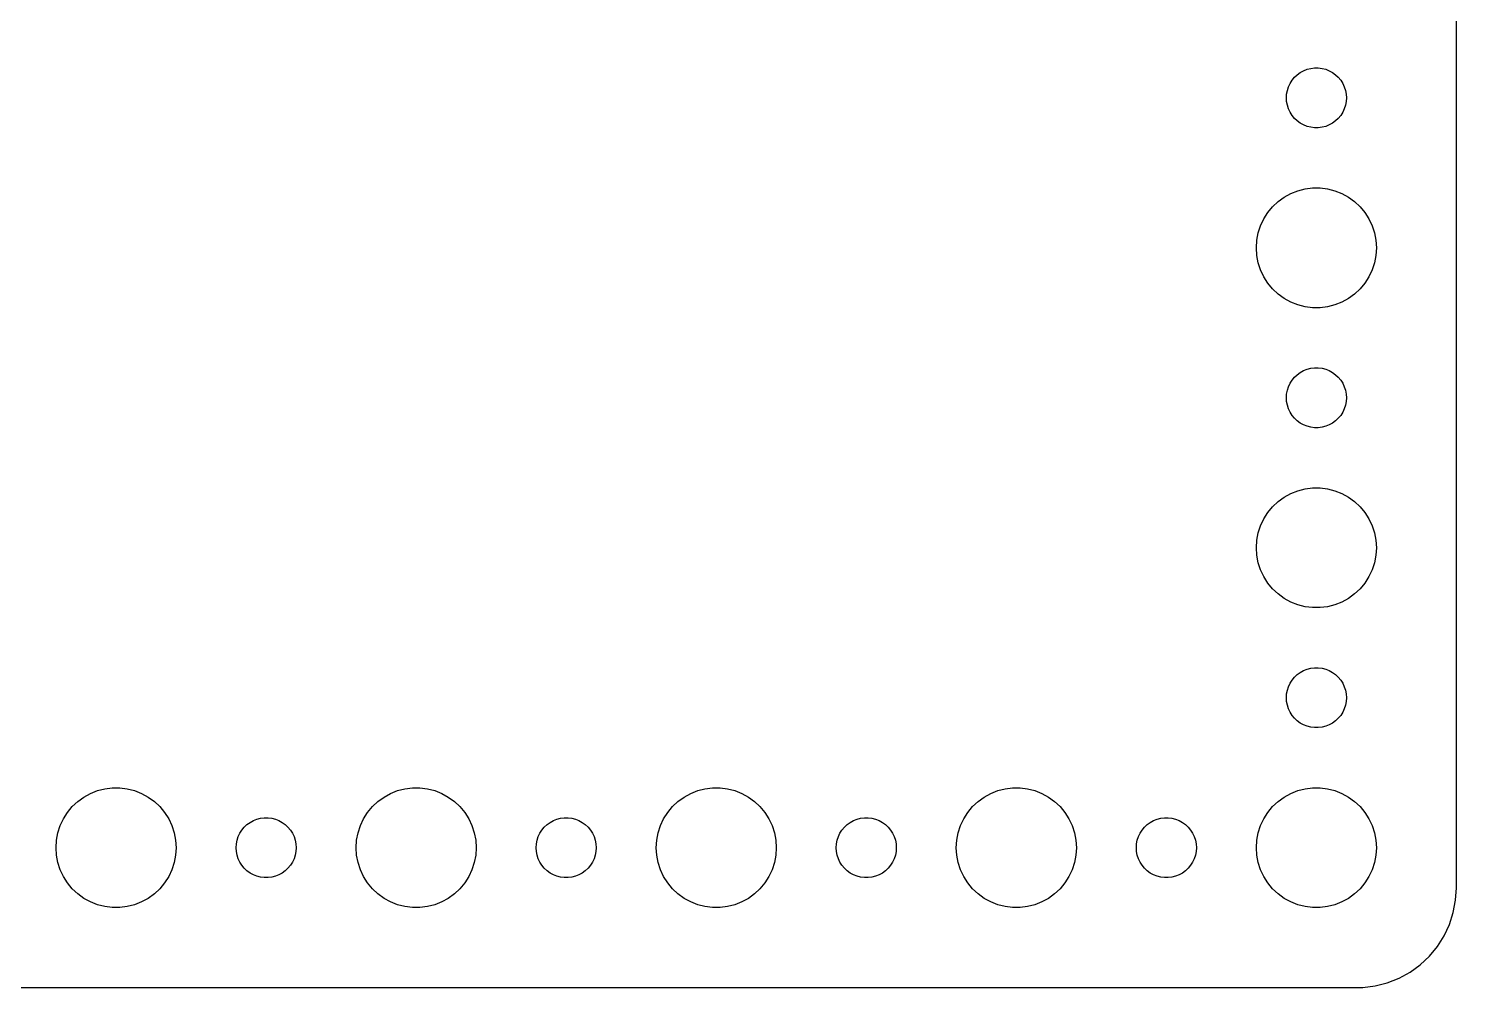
# Model space of a CAD drawing. Header units: metres. Extents: x -134 to 134, y 518 to 1078.
# Drawn here: x 63.1 to 134.5, y 632 to 680 of the extents above; entities that cross this region are included whole.
import ezdxf

# ---------------------------------------------------------------- set-up
doc = ezdxf.new("R2010")
doc.units = ezdxf.units.M

msp = doc.modelspace()

# ---------------------------------------------------------------- linework, layer by layer
for p, q in [((134.5, 637), (134.5, 731)), ((126.186, 677.223), (126.286, 677.382)), ((126.286, 677.382), (126.407, 677.527)), ((126.407, 677.527), (126.544, 677.656)), ((126.544, 677.656), (126.696, 677.766)), ((126.696, 677.766), (126.861, 677.857)), ((126.861, 677.857), (127.036, 677.927)), ((127.036, 677.927), (127.219, 677.973)), ((127.219, 677.973), (127.406, 677.997)), ((127.406, 677.997), (127.594, 677.997)), ((127.594, 677.997), (127.781, 677.973)), ((127.781, 677.973), (127.964, 677.927)), ((127.964, 677.927), (128.139, 677.857)), ((128.139, 677.857), (128.304, 677.766)), ((128.304, 677.766), (128.456, 677.656)), ((128.456, 677.656), (128.593, 677.527)), ((128.593, 677.527), (128.714, 677.382)), ((128.714, 677.382), (128.814, 677.223)), ((126, 676.5), (126.012, 676.688)), ((126.012, 676.688), (126.047, 676.873)), ((126.047, 676.873), (126.105, 677.052)), ((126.105, 677.052), (126.186, 677.223)), ((128.814, 677.223), (128.895, 677.052)), ((128.895, 677.052), (128.953, 676.873)), ((128.953, 676.873), (128.988, 676.688)), ((128.988, 676.688), (129, 676.5)), ((126.012, 676.312), (126, 676.5)), ((126.047, 676.127), (126.012, 676.312)), ((126.105, 675.948), (126.047, 676.127)), ((126.186, 675.777), (126.105, 675.948)), ((128.895, 675.948), (128.814, 675.777)), ((128.953, 676.127), (128.895, 675.948)), ((128.988, 676.312), (128.953, 676.127)), ((129, 676.5), (128.988, 676.312)), ((126.286, 675.618), (126.186, 675.777)), ((126.407, 675.473), (126.286, 675.618)), ((126.544, 675.344), (126.407, 675.473)), ((126.696, 675.234), (126.544, 675.344)), ((126.861, 675.143), (126.696, 675.234)), ((128.304, 675.234), (128.139, 675.143)), ((128.456, 675.344), (128.304, 675.234)), ((128.593, 675.473), (128.456, 675.344)), ((128.714, 675.618), (128.593, 675.473)), ((128.814, 675.777), (128.714, 675.618)), ((127.036, 675.073), (126.861, 675.143)), ((127.219, 675.027), (127.036, 675.073)), ((127.406, 675.003), (127.219, 675.027)), ((127.594, 675.003), (127.406, 675.003)), ((127.781, 675.027), (127.594, 675.003)), ((127.964, 675.073), (127.781, 675.027)), ((128.139, 675.143), (127.964, 675.073)), ((125.893, 671.533), (126.223, 671.714)), ((126.223, 671.714), (126.573, 671.853)), ((126.573, 671.853), (126.938, 671.947)), ((126.938, 671.947), (127.312, 671.994)), ((127.312, 671.994), (127.688, 671.994)), ((127.688, 671.994), (128.062, 671.947)), ((128.062, 671.947), (128.427, 671.853)), ((128.427, 671.853), (128.777, 671.714)), ((128.777, 671.714), (129.107, 671.533)), ((125.073, 670.763), (125.313, 671.054)), ((125.313, 671.054), (125.588, 671.312)), ((125.588, 671.312), (125.893, 671.533)), ((129.107, 671.533), (129.412, 671.312)), ((129.412, 671.312), (129.687, 671.054)), ((129.687, 671.054), (129.927, 670.763)), ((124.711, 670.104), (124.871, 670.445)), ((124.871, 670.445), (125.073, 670.763)), ((129.927, 670.763), (130.129, 670.445)), ((130.129, 670.445), (130.289, 670.104)), ((124.524, 669.376), (124.594, 669.746)), ((124.594, 669.746), (124.711, 670.104)), ((130.289, 670.104), (130.406, 669.746)), ((130.406, 669.746), (130.476, 669.376)), ((124.5, 669), (124.524, 669.376)), ((124.524, 668.624), (124.5, 669)), ((130.476, 669.376), (130.5, 669)), ((130.5, 669), (130.476, 668.624)), ((124.594, 668.254), (124.524, 668.624)), ((124.711, 667.896), (124.594, 668.254)), ((130.406, 668.254), (130.289, 667.896)), ((130.476, 668.624), (130.406, 668.254)), ((124.871, 667.555), (124.711, 667.896)), ((125.073, 667.237), (124.871, 667.555)), ((130.129, 667.555), (129.927, 667.237)), ((130.289, 667.896), (130.129, 667.555)), ((125.313, 666.946), (125.073, 667.237)), ((125.588, 666.688), (125.313, 666.946)), ((125.893, 666.467), (125.588, 666.688)), ((129.412, 666.688), (129.107, 666.467)), ((129.687, 666.946), (129.412, 666.688)), ((129.927, 667.237), (129.687, 666.946)), ((126.223, 666.286), (125.893, 666.467)), ((126.573, 666.147), (126.223, 666.286)), ((126.938, 666.053), (126.573, 666.147)), ((127.312, 666.006), (126.938, 666.053)), ((127.688, 666.006), (127.312, 666.006)), ((128.062, 666.053), (127.688, 666.006)), ((128.427, 666.147), (128.062, 666.053)), ((128.777, 666.286), (128.427, 666.147)), ((129.107, 666.467), (128.777, 666.286)), ((126.186, 662.223), (126.286, 662.382)), ((126.286, 662.382), (126.407, 662.527)), ((126.407, 662.527), (126.544, 662.656)), ((126.544, 662.656), (126.696, 662.766)), ((126.696, 662.766), (126.861, 662.857)), ((126.861, 662.857), (127.036, 662.927)), ((127.036, 662.927), (127.219, 662.973)), ((127.219, 662.973), (127.406, 662.997)), ((127.406, 662.997), (127.594, 662.997)), ((127.594, 662.997), (127.781, 662.973)), ((127.781, 662.973), (127.964, 662.927)), ((127.964, 662.927), (128.139, 662.857)), ((128.139, 662.857), (128.304, 662.766)), ((128.304, 662.766), (128.456, 662.656)), ((128.456, 662.656), (128.593, 662.527)), ((128.593, 662.527), (128.714, 662.382)), ((128.714, 662.382), (128.814, 662.223)), ((126, 661.5), (126.012, 661.688)), ((126.012, 661.688), (126.047, 661.873)), ((126.047, 661.873), (126.105, 662.052)), ((126.105, 662.052), (126.186, 662.223)), ((128.814, 662.223), (128.895, 662.052)), ((128.895, 662.052), (128.953, 661.873)), ((128.953, 661.873), (128.988, 661.688)), ((128.988, 661.688), (129, 661.5)), ((126.012, 661.312), (126, 661.5)), ((126.047, 661.127), (126.012, 661.312)), ((126.105, 660.948), (126.047, 661.127)), ((126.186, 660.777), (126.105, 660.948)), ((128.895, 660.948), (128.814, 660.777)), ((128.953, 661.127), (128.895, 660.948)), ((128.988, 661.312), (128.953, 661.127)), ((129, 661.5), (128.988, 661.312)), ((126.286, 660.618), (126.186, 660.777)), ((126.407, 660.473), (126.286, 660.618)), ((126.544, 660.344), (126.407, 660.473)), ((126.696, 660.234), (126.544, 660.344)), ((126.861, 660.143), (126.696, 660.234)), ((128.304, 660.234), (128.139, 660.143)), ((128.456, 660.344), (128.304, 660.234)), ((128.593, 660.473), (128.456, 660.344)), ((128.714, 660.618), (128.593, 660.473)), ((128.814, 660.777), (128.714, 660.618)), ((127.036, 660.073), (126.861, 660.143)), ((127.219, 660.027), (127.036, 660.073)), ((127.406, 660.003), (127.219, 660.027)), ((127.594, 660.003), (127.406, 660.003)), ((127.781, 660.027), (127.594, 660.003)), ((127.964, 660.073), (127.781, 660.027)), ((128.139, 660.143), (127.964, 660.073)), ((125.893, 656.533), (126.223, 656.714)), ((126.223, 656.714), (126.573, 656.853)), ((126.573, 656.853), (126.938, 656.947)), ((126.938, 656.947), (127.312, 656.994)), ((127.312, 656.994), (127.688, 656.994)), ((127.688, 656.994), (128.062, 656.947)), ((128.062, 656.947), (128.427, 656.853)), ((128.427, 656.853), (128.777, 656.714)), ((128.777, 656.714), (129.107, 656.533)), ((125.073, 655.763), (125.313, 656.054)), ((125.313, 656.054), (125.588, 656.312)), ((125.588, 656.312), (125.893, 656.533)), ((129.107, 656.533), (129.412, 656.312)), ((129.412, 656.312), (129.687, 656.054)), ((129.687, 656.054), (129.927, 655.763)), ((124.711, 655.104), (124.871, 655.445)), ((124.871, 655.445), (125.073, 655.763)), ((129.927, 655.763), (130.129, 655.445)), ((130.129, 655.445), (130.289, 655.104)), ((124.524, 654.376), (124.594, 654.746)), ((124.594, 654.746), (124.711, 655.104)), ((130.289, 655.104), (130.406, 654.746)), ((130.406, 654.746), (130.476, 654.376)), ((124.5, 654), (124.524, 654.376)), ((124.524, 653.624), (124.5, 654)), ((130.476, 654.376), (130.5, 654)), ((130.5, 654), (130.476, 653.624)), ((124.594, 653.254), (124.524, 653.624)), ((124.711, 652.896), (124.594, 653.254)), ((130.406, 653.254), (130.289, 652.896)), ((130.476, 653.624), (130.406, 653.254)), ((124.871, 652.555), (124.711, 652.896)), ((125.073, 652.237), (124.871, 652.555)), ((130.129, 652.555), (129.927, 652.237)), ((130.289, 652.896), (130.129, 652.555)), ((125.313, 651.946), (125.073, 652.237)), ((125.588, 651.688), (125.313, 651.946)), ((125.893, 651.467), (125.588, 651.688)), ((129.412, 651.688), (129.107, 651.467)), ((129.687, 651.946), (129.412, 651.688)), ((129.927, 652.237), (129.687, 651.946)), ((126.223, 651.286), (125.893, 651.467)), ((126.573, 651.147), (126.223, 651.286)), ((126.938, 651.053), (126.573, 651.147)), ((127.312, 651.006), (126.938, 651.053)), ((127.688, 651.006), (127.312, 651.006)), ((128.062, 651.053), (127.688, 651.006)), ((128.427, 651.147), (128.062, 651.053)), ((128.777, 651.286), (128.427, 651.147)), ((129.107, 651.467), (128.777, 651.286)), ((126.186, 647.223), (126.286, 647.382)), ((126.286, 647.382), (126.407, 647.527)), ((126.407, 647.527), (126.544, 647.656)), ((126.544, 647.656), (126.696, 647.766)), ((126.696, 647.766), (126.861, 647.857)), ((126.861, 647.857), (127.036, 647.927)), ((127.036, 647.927), (127.219, 647.973)), ((127.219, 647.973), (127.406, 647.997)), ((127.406, 647.997), (127.594, 647.997)), ((127.594, 647.997), (127.781, 647.973)), ((127.781, 647.973), (127.964, 647.927)), ((127.964, 647.927), (128.139, 647.857)), ((128.139, 647.857), (128.304, 647.766)), ((128.304, 647.766), (128.456, 647.656)), ((128.456, 647.656), (128.593, 647.527)), ((128.593, 647.527), (128.714, 647.382)), ((128.714, 647.382), (128.814, 647.223)), ((126, 646.5), (126.012, 646.688)), ((126.012, 646.688), (126.047, 646.873)), ((126.047, 646.873), (126.105, 647.052)), ((126.105, 647.052), (126.186, 647.223)), ((128.814, 647.223), (128.895, 647.052)), ((128.895, 647.052), (128.953, 646.873)), ((128.953, 646.873), (128.988, 646.688)), ((128.988, 646.688), (129, 646.5)), ((126.012, 646.312), (126, 646.5)), ((126.047, 646.127), (126.012, 646.312)), ((126.105, 645.948), (126.047, 646.127)), ((126.186, 645.777), (126.105, 645.948)), ((128.895, 645.948), (128.814, 645.777)), ((128.953, 646.127), (128.895, 645.948)), ((128.988, 646.312), (128.953, 646.127)), ((129, 646.5), (128.988, 646.312)), ((126.286, 645.618), (126.186, 645.777)), ((126.407, 645.473), (126.286, 645.618)), ((126.544, 645.344), (126.407, 645.473)), ((126.696, 645.234), (126.544, 645.344)), ((126.861, 645.143), (126.696, 645.234)), ((128.304, 645.234), (128.139, 645.143)), ((128.456, 645.344), (128.304, 645.234)), ((128.593, 645.473), (128.456, 645.344)), ((128.714, 645.618), (128.593, 645.473)), ((128.814, 645.777), (128.714, 645.618)), ((127.036, 645.073), (126.861, 645.143)), ((127.219, 645.027), (127.036, 645.073)), ((127.406, 645.003), (127.219, 645.027)), ((127.594, 645.003), (127.406, 645.003)), ((127.781, 645.027), (127.594, 645.003)), ((127.964, 645.073), (127.781, 645.027)), ((128.139, 645.143), (127.964, 645.073)), ((65.8925, 641.533), (66.2227, 641.714)), ((66.2227, 641.714), (66.573, 641.853)), ((66.573, 641.853), (66.9379, 641.947)), ((66.9379, 641.947), (67.3116, 641.994)), ((67.3116, 641.994), (67.6884, 641.994)), ((67.6884, 641.994), (68.0621, 641.947)), ((68.0621, 641.947), (68.427, 641.853)), ((68.427, 641.853), (68.7773, 641.714)), ((68.7773, 641.714), (69.1075, 641.533)), ((80.8925, 641.533), (81.2227, 641.714)), ((81.2227, 641.714), (81.573, 641.853)), ((81.573, 641.853), (81.9379, 641.947)), ((81.9379, 641.947), (82.3116, 641.994)), ((82.3116, 641.994), (82.6884, 641.994)), ((82.6884, 641.994), (83.0621, 641.947)), ((83.0621, 641.947), (83.427, 641.853)), ((83.427, 641.853), (83.7773, 641.714)), ((83.7773, 641.714), (84.1075, 641.533)), ((95.8925, 641.533), (96.2227, 641.714)), ((96.2227, 641.714), (96.573, 641.853)), ((96.573, 641.853), (96.9379, 641.947)), ((96.9379, 641.947), (97.3116, 641.994)), ((97.3116, 641.994), (97.6884, 641.994)), ((97.6884, 641.994), (98.0621, 641.947)), ((98.0621, 641.947), (98.427, 641.853)), ((98.427, 641.853), (98.7773, 641.714)), ((98.7773, 641.714), (99.1075, 641.533)), ((110.893, 641.533), (111.223, 641.714)), ((111.223, 641.714), (111.573, 641.853)), ((111.573, 641.853), (111.938, 641.947)), ((111.938, 641.947), (112.312, 641.994)), ((112.312, 641.994), (112.688, 641.994)), ((112.688, 641.994), (113.062, 641.947)), ((113.062, 641.947), (113.427, 641.853)), ((113.427, 641.853), (113.777, 641.714)), ((113.777, 641.714), (114.107, 641.533)), ((125.893, 641.533), (126.223, 641.714)), ((126.223, 641.714), (126.573, 641.853)), ((126.573, 641.853), (126.938, 641.947)), ((126.938, 641.947), (127.312, 641.994)), ((127.312, 641.994), (127.688, 641.994)), ((127.688, 641.994), (128.062, 641.947)), ((128.062, 641.947), (128.427, 641.853)), ((128.427, 641.853), (128.777, 641.714)), ((128.777, 641.714), (129.107, 641.533)), ((65.073, 640.763), (65.3131, 641.054)), ((65.3131, 641.054), (65.5877, 641.312)), ((65.5877, 641.312), (65.8925, 641.533)), ((69.1075, 641.533), (69.4123, 641.312)), ((69.4123, 641.312), (69.6869, 641.054)), ((69.6869, 641.054), (69.927, 640.763)), ((80.073, 640.763), (80.3131, 641.054)), ((80.3131, 641.054), (80.5877, 641.312)), ((80.5877, 641.312), (80.8925, 641.533)), ((84.1075, 641.533), (84.4123, 641.312)), ((84.4123, 641.312), (84.6869, 641.054)), ((84.6869, 641.054), (84.927, 640.763)), ((95.073, 640.763), (95.3131, 641.054)), ((95.3131, 641.054), (95.5877, 641.312)), ((95.5877, 641.312), (95.8925, 641.533)), ((99.1075, 641.533), (99.4123, 641.312)), ((99.4123, 641.312), (99.6869, 641.054)), ((99.6869, 641.054), (99.927, 640.763)), ((110.073, 640.763), (110.313, 641.054)), ((110.313, 641.054), (110.588, 641.312)), ((110.588, 641.312), (110.893, 641.533)), ((114.107, 641.533), (114.412, 641.312)), ((114.412, 641.312), (114.687, 641.054)), ((114.687, 641.054), (114.927, 640.763)), ((125.073, 640.763), (125.313, 641.054)), ((125.313, 641.054), (125.588, 641.312)), ((125.588, 641.312), (125.893, 641.533)), ((129.107, 641.533), (129.412, 641.312)), ((129.412, 641.312), (129.687, 641.054)), ((129.687, 641.054), (129.927, 640.763)), ((64.7107, 640.104), (64.8711, 640.445)), ((64.8711, 640.445), (65.073, 640.763)), ((69.927, 640.763), (70.1289, 640.445)), ((70.1289, 640.445), (70.2893, 640.104)), ((74.0439, 640.156), (74.1963, 640.266)), ((74.1963, 640.266), (74.3613, 640.357)), ((74.3613, 640.357), (74.5365, 640.427)), ((74.5365, 640.427), (74.7189, 640.473)), ((74.7189, 640.473), (74.9058, 640.497)), ((74.9058, 640.497), (75.0942, 640.497)), ((75.0942, 640.497), (75.2811, 640.473)), ((75.2811, 640.473), (75.4635, 640.427)), ((75.4635, 640.427), (75.6387, 640.357)), ((75.6387, 640.357), (75.8037, 640.266)), ((75.8037, 640.266), (75.9561, 640.156)), ((79.7107, 640.104), (79.8711, 640.445)), ((79.8711, 640.445), (80.073, 640.763)), ((84.927, 640.763), (85.1289, 640.445)), ((85.1289, 640.445), (85.2893, 640.104)), ((89.0439, 640.156), (89.1963, 640.266)), ((89.1963, 640.266), (89.3613, 640.357)), ((89.3613, 640.357), (89.5365, 640.427)), ((89.5365, 640.427), (89.7189, 640.473)), ((89.7189, 640.473), (89.9058, 640.497)), ((89.9058, 640.497), (90.0942, 640.497)), ((90.0942, 640.497), (90.2811, 640.473)), ((90.2811, 640.473), (90.4635, 640.427)), ((90.4635, 640.427), (90.6387, 640.357)), ((90.6387, 640.357), (90.8037, 640.266)), ((90.8037, 640.266), (90.9561, 640.156)), ((94.7107, 640.104), (94.8711, 640.445)), ((94.8711, 640.445), (95.073, 640.763)), ((99.927, 640.763), (100.129, 640.445)), ((100.129, 640.445), (100.289, 640.104)), ((104.044, 640.156), (104.196, 640.266)), ((104.196, 640.266), (104.361, 640.357)), ((104.361, 640.357), (104.536, 640.427)), ((104.536, 640.427), (104.719, 640.473)), ((104.719, 640.473), (104.906, 640.497)), ((104.906, 640.497), (105.094, 640.497)), ((105.094, 640.497), (105.281, 640.473)), ((105.281, 640.473), (105.464, 640.427)), ((105.464, 640.427), (105.639, 640.357)), ((105.639, 640.357), (105.804, 640.266)), ((105.804, 640.266), (105.956, 640.156)), ((109.711, 640.104), (109.871, 640.445)), ((109.871, 640.445), (110.073, 640.763)), ((114.927, 640.763), (115.129, 640.445)), ((115.129, 640.445), (115.289, 640.104)), ((119.044, 640.156), (119.196, 640.266)), ((119.196, 640.266), (119.361, 640.357)), ((119.361, 640.357), (119.536, 640.427)), ((119.536, 640.427), (119.719, 640.473)), ((119.719, 640.473), (119.906, 640.497)), ((119.906, 640.497), (120.094, 640.497)), ((120.094, 640.497), (120.281, 640.473)), ((120.281, 640.473), (120.464, 640.427)), ((120.464, 640.427), (120.639, 640.357)), ((120.639, 640.357), (120.804, 640.266)), ((120.804, 640.266), (120.956, 640.156)), ((124.711, 640.104), (124.871, 640.445)), ((124.871, 640.445), (125.073, 640.763)), ((129.927, 640.763), (130.129, 640.445)), ((130.129, 640.445), (130.289, 640.104)), ((64.5237, 639.376), (64.5943, 639.746)), ((64.5943, 639.746), (64.7107, 640.104)), ((70.2893, 640.104), (70.4057, 639.746)), ((70.4057, 639.746), (70.4763, 639.376)), ((73.5471, 639.373), (73.6053, 639.552)), ((73.6053, 639.552), (73.6855, 639.723)), ((73.6855, 639.723), (73.7865, 639.882)), ((73.7865, 639.882), (73.9065, 640.027)), ((73.9065, 640.027), (74.0439, 640.156)), ((75.9561, 640.156), (76.0934, 640.027)), ((76.0934, 640.027), (76.2135, 639.882)), ((76.2135, 639.882), (76.3145, 639.723)), ((76.3145, 639.723), (76.3947, 639.552)), ((76.3947, 639.552), (76.4529, 639.373)), ((79.5237, 639.376), (79.5943, 639.746)), ((79.5943, 639.746), (79.7107, 640.104)), ((85.2893, 640.104), (85.4057, 639.746)), ((85.4057, 639.746), (85.4763, 639.376)), ((88.5471, 639.373), (88.6053, 639.552)), ((88.6053, 639.552), (88.6855, 639.723)), ((88.6855, 639.723), (88.7865, 639.882)), ((88.7865, 639.882), (88.9065, 640.027)), ((88.9065, 640.027), (89.0439, 640.156)), ((90.9561, 640.156), (91.0934, 640.027)), ((91.0934, 640.027), (91.2135, 639.882)), ((91.2135, 639.882), (91.3145, 639.723)), ((91.3145, 639.723), (91.3947, 639.552)), ((91.3947, 639.552), (91.4529, 639.373)), ((94.5237, 639.376), (94.5943, 639.746)), ((94.5943, 639.746), (94.7107, 640.104)), ((100.289, 640.104), (100.406, 639.746)), ((100.406, 639.746), (100.476, 639.376)), ((103.547, 639.373), (103.605, 639.552)), ((103.605, 639.552), (103.686, 639.723)), ((103.686, 639.723), (103.786, 639.882)), ((103.786, 639.882), (103.907, 640.027)), ((103.907, 640.027), (104.044, 640.156)), ((105.956, 640.156), (106.093, 640.027)), ((106.093, 640.027), (106.214, 639.882)), ((106.214, 639.882), (106.314, 639.723)), ((106.314, 639.723), (106.395, 639.552)), ((106.395, 639.552), (106.453, 639.373)), ((109.524, 639.376), (109.594, 639.746)), ((109.594, 639.746), (109.711, 640.104)), ((115.289, 640.104), (115.406, 639.746)), ((115.406, 639.746), (115.476, 639.376)), ((118.547, 639.373), (118.605, 639.552)), ((118.605, 639.552), (118.686, 639.723)), ((118.686, 639.723), (118.786, 639.882)), ((118.786, 639.882), (118.907, 640.027)), ((118.907, 640.027), (119.044, 640.156)), ((120.956, 640.156), (121.093, 640.027)), ((121.093, 640.027), (121.214, 639.882)), ((121.214, 639.882), (121.314, 639.723)), ((121.314, 639.723), (121.395, 639.552)), ((121.395, 639.552), (121.453, 639.373)), ((124.524, 639.376), (124.594, 639.746)), ((124.594, 639.746), (124.711, 640.104)), ((130.289, 640.104), (130.406, 639.746)), ((130.406, 639.746), (130.476, 639.376)), ((64.5, 639), (64.5237, 639.376)), ((64.5237, 638.624), (64.5, 639)), ((70.4763, 639.376), (70.5, 639)), ((70.5, 639), (70.4763, 638.624)), ((73.5, 639), (73.5118, 639.188)), ((73.5118, 638.812), (73.5, 639)), ((73.5118, 639.188), (73.5471, 639.373)), ((73.5471, 638.627), (73.5118, 638.812)), ((76.4529, 639.373), (76.4882, 639.188)), ((76.4882, 638.812), (76.4529, 638.627)), ((76.4882, 639.188), (76.5, 639)), ((76.5, 639), (76.4882, 638.812)), ((79.5, 639), (79.5237, 639.376)), ((79.5237, 638.624), (79.5, 639)), ((85.4763, 639.376), (85.5, 639)), ((85.5, 639), (85.4763, 638.624)), ((88.5, 639), (88.5118, 639.188)), ((88.5118, 638.812), (88.5, 639)), ((88.5118, 639.188), (88.5471, 639.373)), ((88.5471, 638.627), (88.5118, 638.812)), ((91.4529, 639.373), (91.4882, 639.188)), ((91.4882, 638.812), (91.4529, 638.627)), ((91.4882, 639.188), (91.5, 639)), ((91.5, 639), (91.4882, 638.812)), ((94.5, 639), (94.5237, 639.376)), ((94.5237, 638.624), (94.5, 639)), ((100.476, 639.376), (100.5, 639)), ((100.5, 639), (100.476, 638.624)), ((103.5, 639), (103.512, 639.188)), ((103.512, 638.812), (103.5, 639)), ((103.512, 639.188), (103.547, 639.373)), ((103.547, 638.627), (103.512, 638.812)), ((106.453, 639.373), (106.488, 639.188)), ((106.488, 638.812), (106.453, 638.627)), ((106.488, 639.188), (106.5, 639)), ((106.5, 639), (106.488, 638.812)), ((109.5, 639), (109.524, 639.376)), ((109.524, 638.624), (109.5, 639)), ((115.476, 639.376), (115.5, 639)), ((115.5, 639), (115.476, 638.624)), ((118.5, 639), (118.512, 639.188)), ((118.512, 638.812), (118.5, 639)), ((118.512, 639.188), (118.547, 639.373)), ((118.547, 638.627), (118.512, 638.812)), ((121.453, 639.373), (121.488, 639.188)), ((121.488, 638.812), (121.453, 638.627)), ((121.488, 639.188), (121.5, 639)), ((121.5, 639), (121.488, 638.812)), ((124.5, 639), (124.524, 639.376)), ((124.524, 638.624), (124.5, 639)), ((130.476, 639.376), (130.5, 639)), ((130.5, 639), (130.476, 638.624)), ((64.5943, 638.254), (64.5237, 638.624)), ((64.7107, 637.896), (64.5943, 638.254)), ((70.4057, 638.254), (70.2893, 637.896)), ((70.4763, 638.624), (70.4057, 638.254)), ((73.6053, 638.448), (73.5471, 638.627)), ((73.6855, 638.277), (73.6053, 638.448)), ((73.7865, 638.118), (73.6855, 638.277)), ((73.9065, 637.973), (73.7865, 638.118)), ((76.2135, 638.118), (76.0934, 637.973)), ((76.3145, 638.277), (76.2135, 638.118)), ((76.3947, 638.448), (76.3145, 638.277)), ((76.4529, 638.627), (76.3947, 638.448)), ((79.5943, 638.254), (79.5237, 638.624)), ((79.7107, 637.896), (79.5943, 638.254)), ((85.4057, 638.254), (85.2893, 637.896)), ((85.4763, 638.624), (85.4057, 638.254)), ((88.6053, 638.448), (88.5471, 638.627)), ((88.6855, 638.277), (88.6053, 638.448)), ((88.7865, 638.118), (88.6855, 638.277)), ((88.9065, 637.973), (88.7865, 638.118)), ((91.2135, 638.118), (91.0934, 637.973)), ((91.3145, 638.277), (91.2135, 638.118)), ((91.3947, 638.448), (91.3145, 638.277)), ((91.4529, 638.627), (91.3947, 638.448)), ((94.5943, 638.254), (94.5237, 638.624)), ((94.7107, 637.896), (94.5943, 638.254)), ((100.406, 638.254), (100.289, 637.896)), ((100.476, 638.624), (100.406, 638.254)), ((103.605, 638.448), (103.547, 638.627)), ((103.686, 638.277), (103.605, 638.448)), ((103.786, 638.118), (103.686, 638.277)), ((103.907, 637.973), (103.786, 638.118)), ((106.214, 638.118), (106.093, 637.973)), ((106.314, 638.277), (106.214, 638.118)), ((106.395, 638.448), (106.314, 638.277)), ((106.453, 638.627), (106.395, 638.448)), ((109.594, 638.254), (109.524, 638.624)), ((109.711, 637.896), (109.594, 638.254)), ((115.406, 638.254), (115.289, 637.896)), ((115.476, 638.624), (115.406, 638.254)), ((118.605, 638.448), (118.547, 638.627)), ((118.686, 638.277), (118.605, 638.448)), ((118.786, 638.118), (118.686, 638.277)), ((118.907, 637.973), (118.786, 638.118)), ((121.214, 638.118), (121.093, 637.973)), ((121.314, 638.277), (121.214, 638.118)), ((121.395, 638.448), (121.314, 638.277)), ((121.453, 638.627), (121.395, 638.448)), ((124.594, 638.254), (124.524, 638.624)), ((124.711, 637.896), (124.594, 638.254)), ((130.406, 638.254), (130.289, 637.896)), ((130.476, 638.624), (130.406, 638.254)), ((64.8711, 637.555), (64.7107, 637.896)), ((65.073, 637.237), (64.8711, 637.555)), ((70.1289, 637.555), (69.927, 637.237)), ((70.2893, 637.896), (70.1289, 637.555)), ((74.0439, 637.844), (73.9065, 637.973)), ((74.1963, 637.734), (74.0439, 637.844)), ((74.3613, 637.643), (74.1963, 637.734)), ((74.5365, 637.573), (74.3613, 637.643)), ((74.7189, 637.527), (74.5365, 637.573)), ((74.9058, 637.503), (74.7189, 637.527)), ((75.0942, 637.503), (74.9058, 637.503)), ((75.2811, 637.527), (75.0942, 637.503)), ((75.4635, 637.573), (75.2811, 637.527)), ((75.6387, 637.643), (75.4635, 637.573)), ((75.8037, 637.734), (75.6387, 637.643)), ((75.9561, 637.844), (75.8037, 637.734)), ((76.0934, 637.973), (75.9561, 637.844)), ((79.8711, 637.555), (79.7107, 637.896)), ((80.073, 637.237), (79.8711, 637.555)), ((85.1289, 637.555), (84.927, 637.237)), ((85.2893, 637.896), (85.1289, 637.555)), ((89.0439, 637.844), (88.9065, 637.973)), ((89.1963, 637.734), (89.0439, 637.844)), ((89.3613, 637.643), (89.1963, 637.734)), ((89.5365, 637.573), (89.3613, 637.643)), ((89.7189, 637.527), (89.5365, 637.573)), ((89.9058, 637.503), (89.7189, 637.527)), ((90.0942, 637.503), (89.9058, 637.503)), ((90.2811, 637.527), (90.0942, 637.503)), ((90.4635, 637.573), (90.2811, 637.527)), ((90.6387, 637.643), (90.4635, 637.573)), ((90.8037, 637.734), (90.6387, 637.643)), ((90.9561, 637.844), (90.8037, 637.734)), ((91.0934, 637.973), (90.9561, 637.844)), ((94.8711, 637.555), (94.7107, 637.896)), ((95.073, 637.237), (94.8711, 637.555)), ((100.129, 637.555), (99.927, 637.237)), ((100.289, 637.896), (100.129, 637.555)), ((104.044, 637.844), (103.907, 637.973)), ((104.196, 637.734), (104.044, 637.844)), ((104.361, 637.643), (104.196, 637.734)), ((104.536, 637.573), (104.361, 637.643)), ((104.719, 637.527), (104.536, 637.573)), ((104.906, 637.503), (104.719, 637.527)), ((105.094, 637.503), (104.906, 637.503)), ((105.281, 637.527), (105.094, 637.503)), ((105.464, 637.573), (105.281, 637.527)), ((105.639, 637.643), (105.464, 637.573)), ((105.804, 637.734), (105.639, 637.643)), ((105.956, 637.844), (105.804, 637.734)), ((106.093, 637.973), (105.956, 637.844)), ((109.871, 637.555), (109.711, 637.896)), ((110.073, 637.237), (109.871, 637.555)), ((115.129, 637.555), (114.927, 637.237)), ((115.289, 637.896), (115.129, 637.555)), ((119.044, 637.844), (118.907, 637.973)), ((119.196, 637.734), (119.044, 637.844)), ((119.361, 637.643), (119.196, 637.734)), ((119.536, 637.573), (119.361, 637.643)), ((119.719, 637.527), (119.536, 637.573)), ((119.906, 637.503), (119.719, 637.527)), ((120.094, 637.503), (119.906, 637.503)), ((120.281, 637.527), (120.094, 637.503)), ((120.464, 637.573), (120.281, 637.527)), ((120.639, 637.643), (120.464, 637.573)), ((120.804, 637.734), (120.639, 637.643)), ((120.956, 637.844), (120.804, 637.734)), ((121.093, 637.973), (120.956, 637.844)), ((124.871, 637.555), (124.711, 637.896)), ((125.073, 637.237), (124.871, 637.555)), ((130.129, 637.555), (129.927, 637.237)), ((130.289, 637.896), (130.129, 637.555)), ((65.3131, 636.946), (65.073, 637.237)), ((65.5877, 636.688), (65.3131, 636.946)), ((65.8925, 636.467), (65.5877, 636.688)), ((69.4123, 636.688), (69.1075, 636.467)), ((69.6869, 636.946), (69.4123, 636.688)), ((69.927, 637.237), (69.6869, 636.946)), ((80.3131, 636.946), (80.073, 637.237)), ((80.5877, 636.688), (80.3131, 636.946)), ((80.8925, 636.467), (80.5877, 636.688)), ((84.4123, 636.688), (84.1075, 636.467)), ((84.6869, 636.946), (84.4123, 636.688)), ((84.927, 637.237), (84.6869, 636.946)), ((95.3131, 636.946), (95.073, 637.237)), ((95.5877, 636.688), (95.3131, 636.946)), ((95.8925, 636.467), (95.5877, 636.688)), ((99.4123, 636.688), (99.1075, 636.467)), ((99.6869, 636.946), (99.4123, 636.688)), ((99.927, 637.237), (99.6869, 636.946)), ((110.313, 636.946), (110.073, 637.237)), ((110.588, 636.688), (110.313, 636.946)), ((110.893, 636.467), (110.588, 636.688)), ((114.412, 636.688), (114.107, 636.467)), ((114.687, 636.946), (114.412, 636.688)), ((114.927, 637.237), (114.687, 636.946)), ((125.313, 636.946), (125.073, 637.237)), ((125.588, 636.688), (125.313, 636.946)), ((125.893, 636.467), (125.588, 636.688)), ((129.412, 636.688), (129.107, 636.467)), ((129.687, 636.946), (129.412, 636.688)), ((129.927, 637.237), (129.687, 636.946)), ((134.461, 636.373), (134.5, 637)), ((66.2227, 636.286), (65.8925, 636.467)), ((66.573, 636.147), (66.2227, 636.286)), ((66.9379, 636.053), (66.573, 636.147)), ((67.3116, 636.006), (66.9379, 636.053)), ((67.6884, 636.006), (67.3116, 636.006)), ((68.0621, 636.053), (67.6884, 636.006)), ((68.427, 636.147), (68.0621, 636.053)), ((68.7773, 636.286), (68.427, 636.147)), ((69.1075, 636.467), (68.7773, 636.286)), ((81.2227, 636.286), (80.8925, 636.467)), ((81.573, 636.147), (81.2227, 636.286)), ((81.9379, 636.053), (81.573, 636.147)), ((82.3116, 636.006), (81.9379, 636.053)), ((82.6884, 636.006), (82.3116, 636.006)), ((83.0621, 636.053), (82.6884, 636.006)), ((83.427, 636.147), (83.0621, 636.053)), ((83.7773, 636.286), (83.427, 636.147)), ((84.1075, 636.467), (83.7773, 636.286)), ((96.2227, 636.286), (95.8925, 636.467)), ((96.573, 636.147), (96.2227, 636.286)), ((96.9379, 636.053), (96.573, 636.147)), ((97.3116, 636.006), (96.9379, 636.053)), ((97.6884, 636.006), (97.3116, 636.006)), ((98.0621, 636.053), (97.6884, 636.006)), ((98.427, 636.147), (98.0621, 636.053)), ((98.7773, 636.286), (98.427, 636.147)), ((99.1075, 636.467), (98.7773, 636.286)), ((111.223, 636.286), (110.893, 636.467)), ((111.573, 636.147), (111.223, 636.286)), ((111.938, 636.053), (111.573, 636.147)), ((112.312, 636.006), (111.938, 636.053)), ((112.688, 636.006), (112.312, 636.006)), ((113.062, 636.053), (112.688, 636.006)), ((113.427, 636.147), (113.062, 636.053)), ((113.777, 636.286), (113.427, 636.147)), ((114.107, 636.467), (113.777, 636.286)), ((126.223, 636.286), (125.893, 636.467)), ((126.573, 636.147), (126.223, 636.286)), ((126.938, 636.053), (126.573, 636.147)), ((127.312, 636.006), (126.938, 636.053)), ((127.688, 636.006), (127.312, 636.006)), ((128.062, 636.053), (127.688, 636.006)), ((128.427, 636.147), (128.062, 636.053)), ((128.777, 636.286), (128.427, 636.147)), ((129.107, 636.467), (128.777, 636.286)), ((134.343, 635.757), (134.461, 636.373)), ((134.149, 635.159), (134.343, 635.757)), ((133.545, 634.061), (133.882, 634.591)), ((133.882, 634.591), (134.149, 635.159)), ((133.145, 633.577), (133.545, 634.061)), ((132.179, 632.778), (132.687, 633.147)), ((132.687, 633.147), (133.145, 633.577)), ((131.045, 632.245), (131.629, 632.476)), ((131.629, 632.476), (132.179, 632.778)), ((-129.814, 632.01), (129.814, 632.01)), ((129.814, 632.01), (130.437, 632.089)), ((130.437, 632.089), (131.045, 632.245))]:
    msp.add_line(p, q)

doc.saveas('drawing.dxf')
